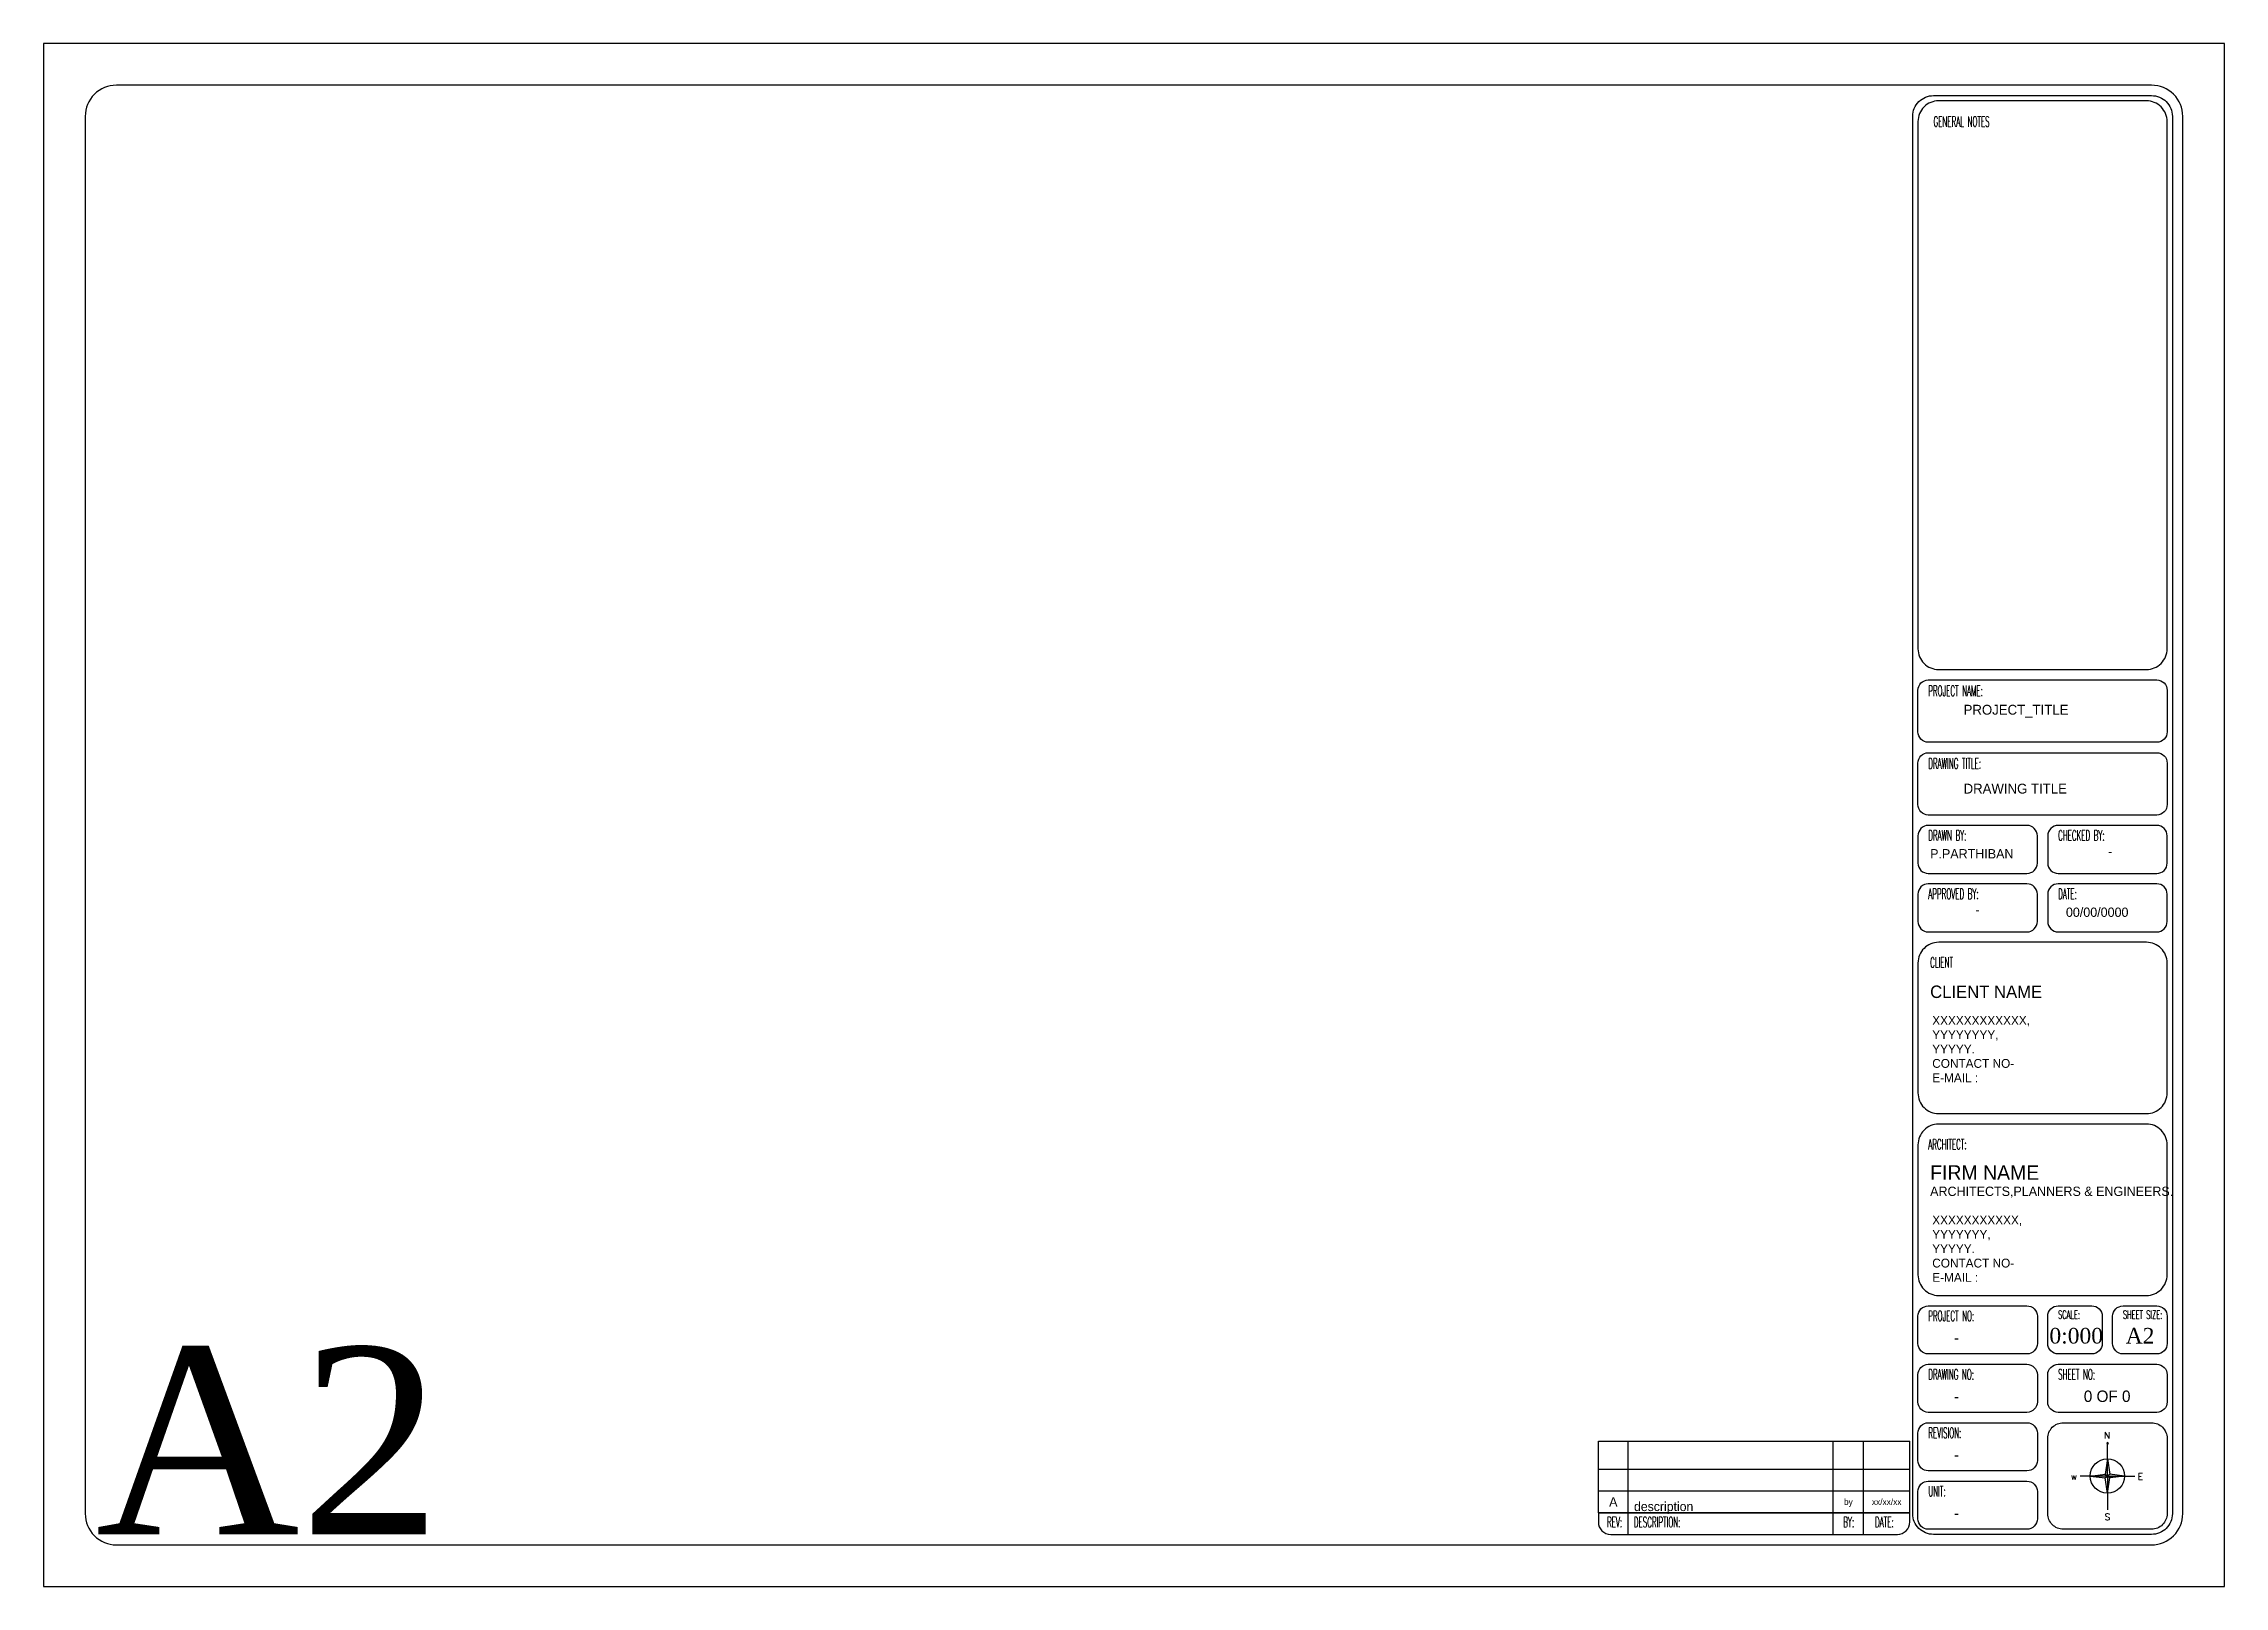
# Paper-space layout 'A2 L2' of a CAD drawing. Header units: millimetres. Extents: x -1 to 593, y -1 to 419.
import ezdxf
from ezdxf.enums import TextEntityAlignment as Align

# ---------------------------------------------------------------- set-up
doc = ezdxf.new("R2018")
doc.units = ezdxf.units.MM
doc.header["$MEASUREMENT"] = 0
for name, color, linetype in [('FENCE', 7, 'Continuous'), ('POWER', 40, 'Continuous'), ('TEXT', 4, 'Continuous')]:
    doc.layers.add(name, color=color, linetype=linetype)
doc.styles.add('romans', font='romans.shx', dxfattribs={"width": 0.5, "height": 8})
doc.styles.add('RT', font='romant.shx')
doc.styles.add('TNR', font='times.ttf')
doc.styles.add('YS TEXT', font='GOTHIC.TTF')

# ---------------------------------------------------------------- blocks, each defined once
blk = doc.blocks.new('A$C6670421E')
at = {"layer": 'FENCE', "linetype": 'Continuous'}
h = blk.add_hatch(color=256, dxfattribs=at)
h.paths.add_polyline_path([(934, 1023), (878, 1068), (878, 652)])
h.paths.add_polyline_path([(1294, 1068), (934, 1114), (878, 1068)])
h.paths.add_polyline_path([(878, 1484), (821, 1114), (878, 1068)])
h.paths.add_polyline_path([(821, 1023), (878, 1068), (462, 1068)])
at = {"layer": 'FENCE'}
for p, q in [((878, 1068), (878, 652)), ((878, 652), (878, 247))]:
    blk.add_line(p, q, dxfattribs=at)
blk.add_circle((878, 1068), 416, dxfattribs=at)
at = {"layer": 'POWER'}
for p, q in [((878, 1890), (860, 1836)), ((878, 1484), (878, 1890)), ((878, 1890), (896, 1836)), ((462, 1068), (215, 1068)), ((462, 1068), (215, 1068)), ((462, 1068), (821, 1114)), ((462, 1068), (821, 1023)), ((878, 1068), (462, 1068)), ((878, 1484), (821, 1114)), ((821, 1114), (878, 1068)), ((821, 1023), (878, 1068)), ((878, 1484), (934, 1114)), ((878, 1068), (878, 1484)), ((934, 1114), (878, 1068)), ((878, 1068), (1294, 1068)), ((934, 1023), (878, 1068)), ((1294, 1068), (934, 1114)), ((1294, 1068), (934, 1023)), ((1294, 1068), (1541, 1068)), ((1294, 1068), (1541, 1068))]:
    blk.add_line(p, q, dxfattribs=at)
at = {"layer": 'TEXT'}
for q in [(821, 1023), (934, 1023)]:
    blk.add_line((878, 652), q, dxfattribs=at)
at = {"layer": 'TEXT', "style": 'RT'}
for s, p in [('N', (797, 1972)), ('w', (-7, 977)), ('E', (1610, 977)), ('S', (809, 0))]:
    blk.add_text(s, height=158, dxfattribs=at).set_placement(p)
blk = doc.blocks.new('A2L2')
for p, q in [((423.48, 39.51), (508.33, 39.51)), ((423.48, 25.97), (423.48, 39.51)), ((423.48, 39.51), (508.33, 39.51)), ((431.63, 25.97), (431.63, 39.51)), ((487.47, 25.97), (487.47, 39.51)), ((495.71, 25.97), (495.71, 39.51)), ((508.33, 25.97), (508.33, 39.51)), ((423.48, 31.91), (508.33, 31.91)), ((423.48, 25.97), (508.33, 25.97)), ((423.48, 20.03), (423.48, 25.97)), ((423.48, 25.97), (508.33, 25.97)), ((431.63, 20.03), (431.63, 25.97)), ((487.47, 20.03), (487.47, 25.97)), ((495.71, 20.03), (495.71, 25.97)), ((508.33, 20.03), (508.33, 25.97)), ((423.48, 20.03), (508.33, 20.03))]:
    blk.add_line(p, q)
at = {"linetype": 'Continuous'}
for p, q in [((508.33, 20.03), (423.48, 20.03)), ((423.48, 20.03), (423.48, 17.54)), ((431.63, 14.14), (431.63, 20.03)), ((487.47, 14.14), (487.47, 20.03)), ((495.71, 14.14), (495.71, 20.03)), ((508.33, 17.54), (508.33, 20.03)), ((426.87, 14.14), (504.93, 14.14))]:
    blk.add_line(p, q, dxfattribs=at)
blk.add_lwpolyline([(0, 0), (594, 0), (594, 420), (0, 420)], close=True)
for points in [[(19.83, 11.31), (574.17, 11.31, 0.414214), (582.66, 19.8), (582.66, 400.2, 0.414214), (574.17, 408.69), (19.83, 408.69, 0.414214), (11.34, 400.2), (11.34, 19.8, 0.414214)], [(514.78, 405.86), (574.17, 405.86, -0.414214), (579.83, 400.2), (579.83, 19.8, -0.414214), (574.17, 14.14), (514.78, 14.14, -0.414214), (509.12, 19.8), (509.12, 400.2, -0.414214)], [(516.19, 249.6), (572.76, 249.6, 0.414214), (578.41, 255.25), (578.41, 398.79, 0.414214), (572.76, 404.44), (516.19, 404.44, 0.414214), (510.54, 398.79), (510.54, 255.25, 0.414214)], [(513.36, 246.77), (575.59, 246.77, -0.414214), (578.41, 243.94), (578.41, 232.63, -0.414214), (575.59, 229.8), (513.36, 229.8, -0.414214), (510.54, 232.63), (510.54, 243.94, -0.414214)], [(513.36, 226.97), (575.59, 226.97, -0.414214), (578.41, 224.14), (578.41, 212.83, -0.414214), (575.59, 210), (513.36, 210, -0.414214), (510.54, 212.83), (510.54, 224.14, -0.414214)], [(513.36, 194.09), (540.23, 194.09, 0.414214), (543.06, 196.92), (543.06, 204.34, 0.414214), (540.23, 207.17), (513.36, 207.17, 0.414214), (510.54, 204.34), (510.54, 196.92, 0.414214)], [(548.72, 194.09), (575.59, 194.09, 0.414214), (578.41, 196.92), (578.41, 204.34, 0.414214), (575.59, 207.17), (548.72, 207.17, 0.414214), (545.89, 204.34), (545.89, 196.92, 0.414214)], [(513.36, 178.18), (540.23, 178.18, 0.414214), (543.06, 181.01), (543.06, 188.43, 0.414214), (540.23, 191.26), (513.36, 191.26, 0.414214), (510.54, 188.43), (510.54, 181.01, 0.414214)], [(548.72, 178.18), (575.59, 178.18, 0.414214), (578.41, 181.01), (578.41, 188.43, 0.414214), (575.59, 191.26), (548.72, 191.26, 0.414214), (545.89, 188.43), (545.89, 181.01, 0.414214)], [(516.19, 128.69), (572.76, 128.69, 0.414214), (578.41, 134.34), (578.41, 169.7, 0.414214), (572.76, 175.35), (516.19, 175.35, 0.414214), (510.54, 169.7), (510.54, 134.34, 0.414214)], [(516.19, 79.19), (572.76, 79.19, 0.414214), (578.41, 84.85), (578.41, 120.2, 0.414214), (572.76, 125.86), (516.19, 125.86, 0.414214), (510.54, 120.2), (510.54, 84.85, 0.414214)], [(513.36, 76.36), (540.23, 76.36, -0.414214), (543.06, 73.54), (543.06, 66.11, -0.414214), (540.23, 63.28), (513.36, 63.28, -0.414214), (510.54, 66.11), (510.54, 73.54, -0.414214)], [(548.72, 76.36), (557.91, 76.36, -0.414214), (560.74, 73.54), (560.74, 66.11, -0.414214), (557.91, 63.28), (548.72, 63.28, -0.414214), (545.89, 66.11), (545.89, 73.54, -0.414214)], [(566.39, 76.36), (575.59, 76.36, -0.414214), (578.41, 73.54), (578.41, 66.11, -0.414214), (575.59, 63.28), (566.39, 63.28, -0.414214), (563.57, 66.11), (563.57, 73.54, -0.414214)], [(513.36, 60.45), (540.23, 60.45, -0.414214), (543.06, 57.63), (543.06, 50.2, -0.414214), (540.23, 47.37), (513.36, 47.37, -0.414214), (510.54, 50.2), (510.54, 57.63, -0.414214)], [(548.72, 60.45), (575.59, 60.45, -0.414214), (578.41, 57.63), (578.41, 50.2, -0.414214), (575.59, 47.37), (548.72, 47.37, -0.414214), (545.89, 50.2), (545.89, 57.63, -0.414214)], [(513.36, 44.55), (540.23, 44.55, -0.414214), (543.06, 41.72), (543.06, 34.29, -0.414214), (540.23, 31.46), (513.36, 31.46, -0.414214), (510.54, 34.29), (510.54, 41.72, -0.414214)], [(550.13, 44.55), (574.17, 44.55, -0.414214), (578.41, 40.3), (578.41, 19.8, -0.414214), (574.17, 15.56), (550.13, 15.56, -0.414214), (545.89, 19.8), (545.89, 40.3, -0.414214)], [(513.36, 28.64), (540.23, 28.64, -0.414214), (543.06, 25.81), (543.06, 18.38, -0.414214), (540.23, 15.56), (513.36, 15.56, -0.414214), (510.54, 18.38), (510.54, 25.81, -0.414214)]]:
    blk.add_lwpolyline(points, format="xyb", close=True)
for centre, start, end in [((426.87, 17.54), 180, 270), ((504.93, 17.54), 270, 0)]:
    blk.add_arc(centre, 3.39, start, end, dxfattribs=at)
at = {"xscale": 0.01125897562186769, "yscale": 0.01125897562186769, "zscale": 0.01125897562186769}
blk.add_blockref('A$C6670421E', (552.27, 18.02), dxfattribs=at)
at = {"style": 'romans', "width": 0.5}
for s, height, p in [('GENERAL NOTES', 2.8283, (514.78, 397.37)), ('PROJECT NAME:', 2.8283, (513.36, 242.39)), ('DRAWING TITLE:', 2.8283, (513.36, 222.6)), ('DRAWN BY:', 2.828, (513.36, 203.04)), ('CHECKED BY:', 2.8283, (548.72, 203.04)), ('APPROVED BY:', 2.8283, (513.36, 187.13)), ('DATE:', 2.828, (548.72, 187.13)), ('CLIENT', 2.828, (513.86, 168.44)), ('ARCHITECT:', 2.828, (513.36, 118.94)), ('PROJECT NO:', 2.8283, (513.36, 72.21)), ('SCALE:', 2.263, (548.72, 72.83)), ('SHEET SIZE:', 2.2626, (566.39, 72.83)), ('DRAWING NO:', 2.8283, (513.36, 56.3)), ('SHEET NO:', 2.828, (548.72, 56.3)), ('REVISION:', 2.828, (513.36, 40.39)), ('UNIT:', 2.828, (513.36, 24.48)), ('REV:', 2.828, (425.85, 16.08)), ('DESCRIPTION:', 2.8283, (433.16, 16.08)), ('BY:', 2.828, (490.21, 16.08)), ('DATE:', 2.828, (498.86, 16.08))]:
    blk.add_text(s, height=height, dxfattribs=at).set_placement(p)
for s, height, style, p in [('P.PARTHIBAN', 2.5455, 'YS TEXT', (513.86, 198.17)), ('-', 2.55, 'YS TEXT', (562.32, 198.83)), ('00/00/0000', 2.545, 'YS TEXT', (550.84, 182.26)), ('-', 2.55, 'YS TEXT', (526.18, 182.92)), ('CLIENT NAME', 3.3939, 'YS TEXT', (513.86, 160.18)), ('XXXXXXXXXXXX,', 2.404, 'YS TEXT', (514.43, 152.89)), ('YYYYYYYY,', 2.404, 'YS TEXT', (514.43, 148.98)), ('YYYYY.', 2.404, 'YS TEXT', (514.43, 145.07)), ('CONTACT NO-', 2.404, 'YS TEXT', (514.43, 141.17)), ('E-MAIL : ', 2.404, 'YS TEXT', (514.43, 137.26)), ('FIRM NAME', 3.96, 'YS TEXT', (513.86, 110.69)), ('ARCHITECTS,PLANNERS & ENGINEERS.', 2.5455, 'YS TEXT', (513.86, 106.28)), ('YYYYYYY,', 2.404, 'YS TEXT', (514.43, 94.63)), ('XXXXXXXXXXX,', 2.404, 'YS TEXT', (514.43, 98.54)), ('YYYYY.', 2.404, 'YS TEXT', (514.43, 90.72)), ('CONTACT NO-', 2.404, 'YS TEXT', (514.43, 86.81)), ('E-MAIL : ', 2.404, 'YS TEXT', (514.43, 82.91)), ('A2', 51.001, 'TNR', (14.17, 14.14)), ('-', 3.11, 'YS TEXT', (520.36, 66.11)), ('0:000', 4.242, 'TNR', (546.35, 66.11)), ('A2', 4.242, 'TNR', (567.12, 66.11)), ('-', 3.11, 'YS TEXT', (520.36, 50.2)), ('0 OF 0', 3.111, 'YS TEXT', (555.71, 50.2)), ('-', 3.11, 'YS TEXT', (520.36, 34.29)), ('-', 3.11, 'YS TEXT', (520.36, 18.38))]:
    blk.add_text(s, height=height, dxfattribs=dict(style=style)).set_placement(p)
at = {"char_height": 2.6869, "attachment_point": 1}
for s, insert in [('PROJECT_TITLE', (522.97, 240)), ('DRAWING TITLE', (522.97, 218.52))]:
    blk.add_mtext_dynamic_manual_height_columns(s, width=34.9624, gutter_width=1, heights=[0], dxfattribs=dict(at, insert=insert))
at = {"style": 'YS TEXT'}
for tag, height, p in [('by', 1.7, (491.59, 23)), ('date', 1.7, (502.02, 23)), ('rev', 2.55, (427.55, 23))]:
    blk.add_attdef(tag, text='', height=height, dxfattribs=at).set_placement(p, align=Align.MIDDLE_CENTER)
at = {"lineweight": 30, "flags": 104}
blk.add_attdef('description', text='', height=2.33, dxfattribs=at).set_placement((433.18, 23), align=Align.MIDDLE_LEFT)

psp = doc.layouts.new('A2 L2')

# ---------------------------------------------------------------- block references
ref = psp.add_blockref('A2L2', (-0.69, -0.66))
ref.add_attrib('date', 'xx/xx/xx', dxfattribs={"height": 1.697, "style": 'YS TEXT'}).set_placement((501.33, 22.34), align=Align.MIDDLE_CENTER)
ref.add_attrib('by', 'by', dxfattribs={"height": 1.697, "style": 'YS TEXT'}).set_placement((490.9, 22.34), align=Align.MIDDLE_CENTER)
lines = psp.add_mtext('description', dxfattribs={"insert": (432.5, 22.34), "char_height": 2.5, "attachment_point": 1})
ref.add_attrib('description', '', (432.5, 22.34), dxfattribs={"flags": 104}).embed_mtext(lines)
ref.add_attrib('rev', 'A', dxfattribs={"height": 2.55, "style": 'YS TEXT'}).set_placement((426.87, 22.34), align=Align.MIDDLE_CENTER)

doc.saveas('drawing.dxf')
